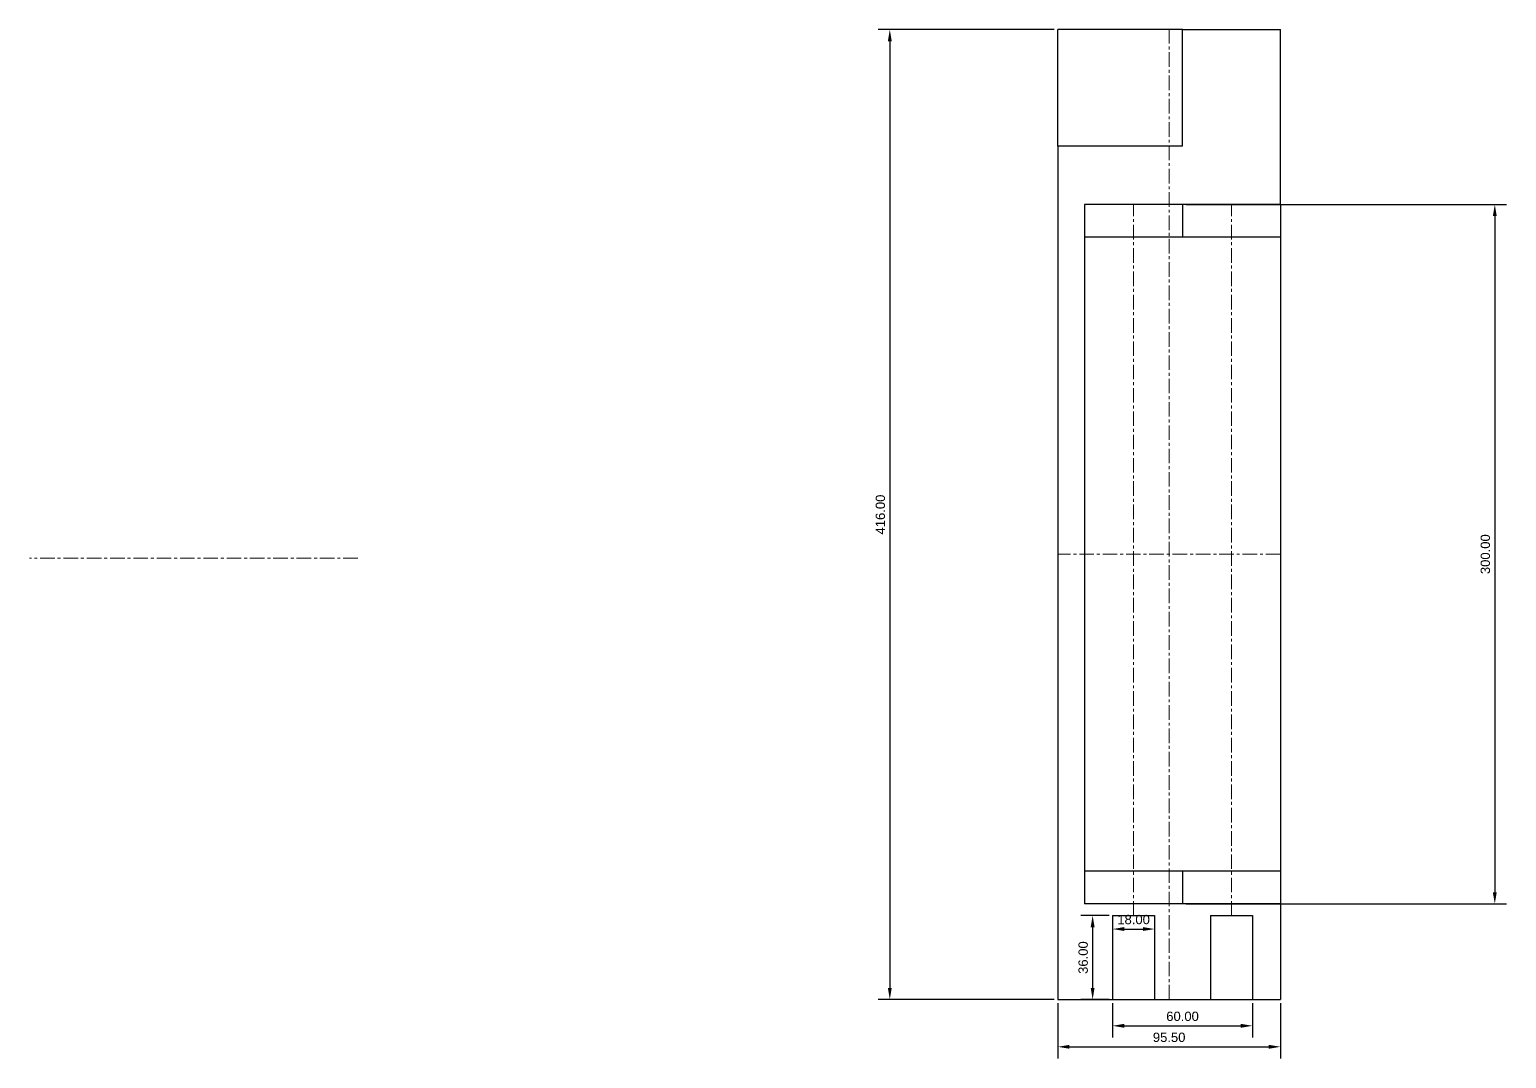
# Model space of a CAD drawing. Header units: inches. Extents: x -2202 to 2020, y -1586 to 1671.
# Drawn here: x -929 to -296, y -245 to 196 of the extents above; entities that cross this region are included whole.
import ezdxf

# ---------------------------------------------------------------- set-up
doc = ezdxf.new("R2010")
doc.units = ezdxf.units.IN
doc.header["$LTSCALE"] = 5
doc.header["$MEASUREMENT"] = 0
doc.linetypes.add('CENTER', pattern=[2, 1.25, -0.25, 0.25, -0.25])
doc.styles.get("Standard").update_dxf_attribs({"font": 'arial.ttf'})
doc.dimstyles.get("Standard").update_dxf_attribs({"dimtxt": 4, "dimasz": 5, "dimexe": 5, "dimexo": 1.5, "dimgap": 2, "dimtad": 1, "dimtoh": 1, "dimzin": 0, "dimdsep": 46, "dimtxsty": 'Standard', "dimcen": 0, "dimadec": 0, "dimazin": 0, "dimtfac": 1, "dimtofl": 0, "dimtmove": 0, "dimatfit": 3, "dimfxl": 1, "dimtolj": 1, "dimtzin": 0, "dimarcsym": 0})

# ---------------------------------------------------------------- blocks, each defined once
blk = doc.blocks.new('*D48')
at = {"color": 0, "linetype": 'Continuous', "lineweight": -2, "transparency": 16777216}
for p, q in [((-466.13, -183.99), (-478.19, -183.99)), ((-473.19, -188.99), (-473.19, -214.99)), ((-466.13, -219.99), (-478.19, -219.99))]:
    blk.add_line(p, q, dxfattribs=at)
at = {"color": 0, "linetype": 'Continuous', "lineweight": 25, "transparency": 16777216}
for points in [[(-474.03, -188.99), (-472.36, -188.99), (-473.19, -183.99)], [(-474.03, -214.99), (-472.36, -214.99), (-473.19, -219.99)]]:
    blk.add_solid(points, dxfattribs=at)
at = {"layer": 'Defpoints', "color": 0, "linetype": 'Continuous', "lineweight": 25, "transparency": 16777216}
for p in [(-464.63, -183.99), (-473.19, -219.99), (-464.63, -219.99)]:
    blk.add_point(p, dxfattribs=at)
at = {"color": 0, "linetype": 'Continuous', "lineweight": 0, "transparency": 16777216, "insert": (-477.24, -201.99), "char_height": 4, "attachment_point": 5, "rotation": 90}
blk.add_mtext('\\A1;36.00', dxfattribs=at)
blk = doc.blocks.new('*D50')
at = {"color": 0, "linetype": 'Continuous', "lineweight": -2, "transparency": 16777216}
for p, q in [((-464.63, -221.49), (-464.63, -236.25)), ((-404.63, -221.49), (-404.63, -236.25)), ((-459.63, -231.25), (-409.63, -231.25))]:
    blk.add_line(p, q, dxfattribs=at)
at = {"color": 0, "linetype": 'Continuous', "lineweight": 25, "transparency": 16777216}
for points in [[(-459.63, -230.41), (-459.63, -232.08), (-464.63, -231.25)], [(-409.63, -230.41), (-409.63, -232.08), (-404.63, -231.25)]]:
    blk.add_solid(points, dxfattribs=at)
at = {"layer": 'Defpoints', "color": 0, "linetype": 'Continuous', "lineweight": 25, "transparency": 16777216}
for p in [(-464.63, -219.99), (-404.63, -219.99), (-404.63, -231.25)]:
    blk.add_point(p, dxfattribs=at)
at = {"color": 0, "linetype": 'Continuous', "lineweight": 0, "transparency": 16777216, "insert": (-434.63, -227.2), "char_height": 4, "attachment_point": 5}
blk.add_mtext('\\A1;60.00', dxfattribs=at)
blk = doc.blocks.new('*D51')
at = {"color": 0, "linetype": 'Continuous', "lineweight": -2, "transparency": 16777216}
for p, q in [((-488.13, -221.49), (-488.13, -245.25)), ((-392.63, -221.49), (-392.63, -245.25)), ((-483.13, -240.25), (-397.63, -240.25))]:
    blk.add_line(p, q, dxfattribs=at)
at = {"color": 0, "linetype": 'Continuous', "lineweight": 25, "transparency": 16777216}
for points in [[(-483.13, -239.41), (-483.13, -241.08), (-488.13, -240.25)], [(-397.63, -239.41), (-397.63, -241.08), (-392.63, -240.25)]]:
    blk.add_solid(points, dxfattribs=at)
at = {"layer": 'Defpoints', "color": 0, "linetype": 'Continuous', "lineweight": 25, "transparency": 16777216}
for p in [(-488.13, -219.99), (-392.63, -219.99), (-392.63, -240.25)]:
    blk.add_point(p, dxfattribs=at)
at = {"color": 0, "linetype": 'Continuous', "lineweight": 0, "transparency": 16777216, "insert": (-440.38, -236.2), "char_height": 4, "attachment_point": 5}
blk.add_mtext('\\A1;95.50', dxfattribs=at)
blk = doc.blocks.new('*D107')
at = {"color": 0, "linetype": 'Continuous', "lineweight": -2, "transparency": 16777216}
for p, q in [((-433.13, 121.01), (-295.69, 121.01)), ((-300.69, 116.01), (-300.69, -173.99)), ((-433.13, -178.99), (-295.69, -178.99))]:
    blk.add_line(p, q, dxfattribs=at)
at = {"color": 0, "linetype": 'Continuous', "lineweight": 25, "transparency": 16777216}
for points in [[(-301.53, 116.01), (-299.86, 116.01), (-300.69, 121.01)], [(-301.53, -173.99), (-299.86, -173.99), (-300.69, -178.99)]]:
    blk.add_solid(points, dxfattribs=at)
at = {"layer": 'Defpoints', "color": 0, "linetype": 'Continuous', "lineweight": 25, "transparency": 16777216}
for p in [(-434.63, 121.01), (-434.63, -178.99), (-300.69, -178.99)]:
    blk.add_point(p, dxfattribs=at)
at = {"color": 0, "linetype": 'Continuous', "lineweight": 0, "transparency": 16777216, "insert": (-304.74, -28.99), "char_height": 4, "attachment_point": 5, "rotation": 90}
blk.add_mtext('\\A1;300.00', dxfattribs=at)
blk = doc.blocks.new('*D119')
at = {"color": 0, "linetype": 'Continuous', "lineweight": -2, "transparency": 16777216}
for p, q in [((-464.63, -185.49), (-464.63, -194.75)), ((-459.63, -189.75), (-451.63, -189.75)), ((-446.63, -185.49), (-446.63, -194.75))]:
    blk.add_line(p, q, dxfattribs=at)
at = {"color": 0, "linetype": 'Continuous', "lineweight": 25, "transparency": 16777216}
for points in [[(-459.63, -188.91), (-459.63, -190.58), (-464.63, -189.75)], [(-451.63, -188.91), (-451.63, -190.58), (-446.63, -189.75)]]:
    blk.add_solid(points, dxfattribs=at)
at = {"layer": 'Defpoints', "color": 0, "linetype": 'Continuous', "lineweight": 25, "transparency": 16777216}
for p in [(-464.63, -183.99), (-446.63, -183.99), (-446.63, -189.75)]:
    blk.add_point(p, dxfattribs=at)
at = {"color": 0, "linetype": 'Continuous', "lineweight": 0, "transparency": 16777216, "insert": (-455.63, -185.7), "char_height": 4, "attachment_point": 5}
blk.add_mtext('\\A1;18.00', dxfattribs=at)
blk = doc.blocks.new('*D122')
at = {"color": 0, "linetype": 'Continuous', "lineweight": -2, "transparency": 16777216}
for p, q in [((-489.63, 196.01), (-565.19, 196.01)), ((-560.19, 191.01), (-560.19, -214.99)), ((-489.63, -219.99), (-565.19, -219.99))]:
    blk.add_line(p, q, dxfattribs=at)
at = {"color": 0, "linetype": 'Continuous', "lineweight": 25, "transparency": 16777216}
for points in [[(-561.03, 191.01), (-559.36, 191.01), (-560.19, 196.01)], [(-561.03, -214.99), (-559.36, -214.99), (-560.19, -219.99)]]:
    blk.add_solid(points, dxfattribs=at)
at = {"layer": 'Defpoints', "color": 0, "linetype": 'Continuous', "lineweight": 25, "transparency": 16777216}
for p in [(-488.13, 196.01), (-560.19, -219.99), (-488.13, -219.99)]:
    blk.add_point(p, dxfattribs=at)
at = {"color": 0, "linetype": 'Continuous', "lineweight": 0, "transparency": 16777216, "insert": (-564.23, -11.99), "char_height": 4, "attachment_point": 5, "rotation": 90}
blk.add_mtext('\\A1;416.00', dxfattribs=at)

msp = doc.modelspace()

# ---------------------------------------------------------------- linework, layer by layer
at = {"color": 18, "linetype": 'ByBlock', "lineweight": 30, "true_color": 0x000000}
for p, q in [((-488.134, 146.006), (-488.134, 196.006)), ((-434.634, 196.006), (-488.134, 196.006)), ((-434.634, 146.006), (-434.634, 196.006)), ((-434.634, 196.006), (-392.634, 196.006)), ((-392.634, 121.006), (-392.634, 196.006)), ((-434.634, 146.006), (-488.134, 146.006)), ((-488.134, 146.006), (-488.134, -219.994)), ((-392.634, 121.006), (-476.634, 121.006)), ((-476.634, 121.006), (-476.634, -178.994)), ((-392.634, 121.006), (-392.634, -178.994)), ((-392.634, 107.006), (-476.634, 107.006)), ((-392.634, -164.994), (-476.634, -164.994)), ((-392.634, -178.994), (-476.634, -178.994)), ((-392.634, -178.994), (-392.634, -219.994)), ((-464.634, -183.994), (-446.634, -183.994)), ((-464.634, -183.994), (-464.634, -219.994)), ((-446.634, -183.994), (-446.634, -219.994)), ((-422.634, -183.994), (-404.634, -183.994)), ((-422.634, -183.994), (-422.634, -219.994)), ((-404.634, -183.994), (-404.634, -219.994)), ((-488.134, -219.994), (-392.634, -219.994)), ((-464.634, -219.994), (-446.634, -219.994)), ((-422.634, -219.994), (-404.634, -219.994))]:
    msp.add_line(p, q, dxfattribs=at)
at = {"color": 85, "linetype": 'CENTER', "lineweight": 0, "true_color": 0x58ba48}
for p, q in [((-440.384, -219.994), (-440.384, 196.006)), ((-788.384, -30.744), (-929.192, -30.744)), ((-392.634, -28.994), (-488.134, -28.994))]:
    msp.add_line(p, q, dxfattribs=at)
at = {"color": 18, "linetype": 'CENTER', "lineweight": 20, "true_color": 0x000000}
for p, q in [((-455.634, -183.994), (-455.634, 121.006)), ((-413.634, -183.994), (-413.634, 121.006))]:
    msp.add_line(p, q, dxfattribs=at)
at = {"color": 18, "linetype": 'Continuous', "lineweight": 30, "true_color": 0x000000}
for p, q in [((-434.634, 121.006), (-434.634, 107.006)), ((-434.634, -164.994), (-434.634, -178.994))]:
    msp.add_line(p, q, dxfattribs=at)

# ---------------------------------------------------------------- dimensions: what is measured, and where the dimension line sits
at = {"color": 240, "linetype": 'Continuous', "lineweight": 0, "true_color": 0xed1f24}
for base, p1, p2, picture, middle in [((-560.192, -219.994), (-488.134, 196.006), (-488.134, -219.994), '*D122', (-564.234, -11.994)), ((-300.692, -178.994), (-434.634, 121.006), (-434.634, -178.994), '*D107', (-304.736, -28.994)), ((-473.192, -219.994), (-464.634, -183.994), (-464.634, -219.994), '*D48', (-477.236, -201.994))]:
    dim = msp.add_linear_dim(base=base, p1=p1, p2=p2, angle=90, dimstyle='Standard', dxfattribs=at)
    dim.commit()
    dim.dimension.update_dxf_attribs({"geometry": picture, "text_midpoint": middle})
for base, p1, p2, picture, middle in [((-446.634, -189.747), (-464.634, -183.994), (-446.634, -183.994), '*D119', (-455.634, -185.705)), ((-392.634, -240.247), (-488.134, -219.994), (-392.634, -219.994), '*D51', (-440.384, -236.205)), ((-404.634, -231.247), (-464.634, -219.994), (-404.634, -219.994), '*D50', (-434.634, -227.205))]:
    dim = msp.add_linear_dim(base=base, p1=p1, p2=p2, dimstyle='Standard', dxfattribs=at)
    dim.commit()
    dim.dimension.update_dxf_attribs({"geometry": picture, "text_midpoint": middle})

doc.saveas('drawing.dxf')
